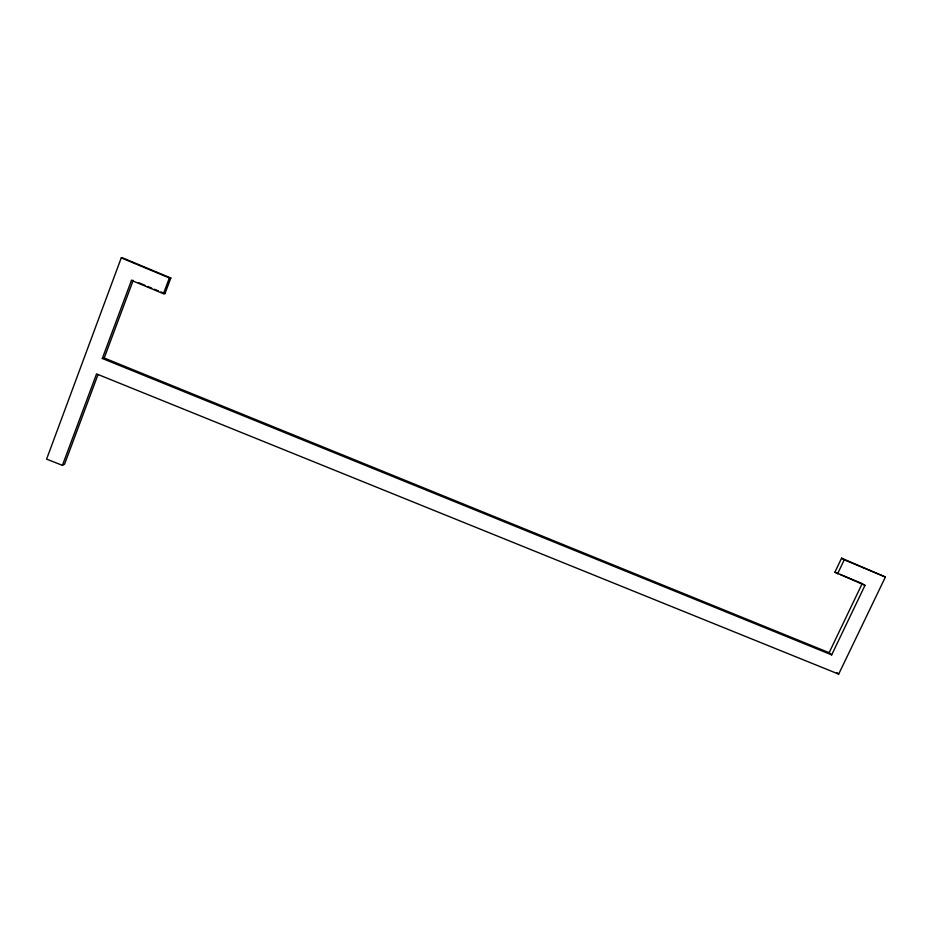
<?xml version="1.0" encoding="UTF-8"?>
<svg xmlns="http://www.w3.org/2000/svg" width="932" height="932" viewBox="0 0 932 932"><rect width="100%" height="100%" fill="white"/><g stroke="black" fill="none" stroke-linecap="round" stroke-linejoin="round"><path stroke-width="1.4" d="M863.137 584.154L864.989 585.354L831.693 654.87L102.31 358.471L131.459 280.392L163.438 293.685L164.952 293.627L170.847 278.016L123.047 258.048L121.253 257.873L46.6 459.127L62.421 465.348L64.553 464.218L97.977 374.699M62.421 465.348L96.555 373.907L838.683 674.127L885.4 577.013L841.561 558.175L834.909 572.201L864.989 585.354M102.31 358.471L104.209 358.005L133.183 280.416L131.459 280.392M163.438 293.685L169.368 277.969L170.847 278.016M837.53 573.937L844.229 559.817L841.561 558.175M831.693 654.87L829.131 652.691L862.205 583.56L840.105 574.368M104.209 358.005L829.131 652.691M138.472 282.617L145.089 285.378M147.734 286.474L151.706 288.128M154.363 289.223L158.324 290.877M160.98 291.972L164.952 293.627M834.909 572.201L837.507 573.285M121.253 257.873L169.368 277.969M844.229 559.817L885.4 577.013M836.959 672.601L838.683 674.127"/></g></svg>
